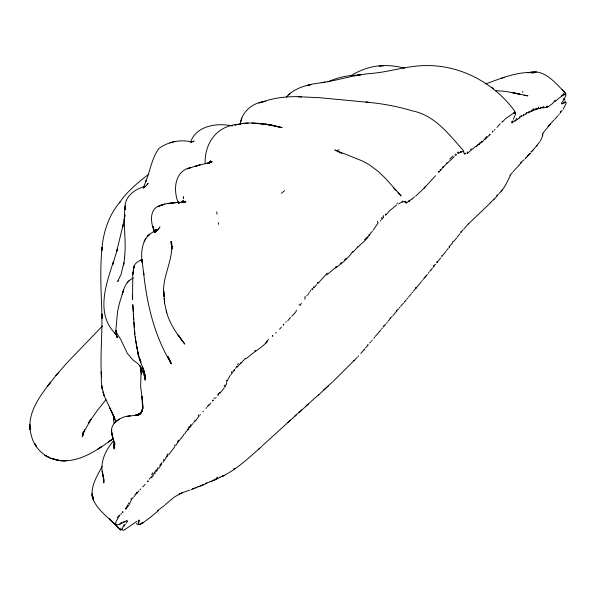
<?xml version="1.0" encoding="UTF-8"?>
<svg xmlns="http://www.w3.org/2000/svg" width="596" height="596" viewBox="0 0 596 596"><rect width="100%" height="100%" fill="white"/><g stroke="black" fill="none" stroke-linecap="round" stroke-linejoin="round"><path stroke-width="0.89" d="M542.785 135.694L540.207 141.282M111.743 429.44C110.722 436.175 115.773 442.403 114.127 449.012L114.559 444.631L114.618 447.857L114.372 443.469L111.921 433.553L112.592 437.494M377.521 222.166L377.529 221.146M132.61 295.735L132.543 299.416L132.774 274.555L133.795 267.865L133.504 269.683C132.945 264.363 137.713 261.204 142.086 259.543L140.917 260.243L142.206 259.349M114.67 442.582L113.754 447.872L114.618 442.53M218.248 395.185L218.278 394.016L219.79 392.354M226.182 384.405L224.856 387.303M515.562 113.918L515.436 112.45L515.533 112.912L514.616 113.344L514.959 112.13M128.587 503.739L128.632 502.964M82.933 433.225L82.725 435.929L83.47 431.415L82.285 436.369L84.707 429.761L83.023 433.463L91.106 419.137L88.245 423.316L97.535 410.242L105.917 399.707M542.434 134.741L542.509 133.876M139.434 520.114L138.801 522.029M103.98 479.735L103.674 482.909L103.629 478.104M299.155 304.988L299.252 304.213M142.742 407.299C142.615 410.823 140.812 414.481 137.244 415.591C140.164 414.585 142.124 411.94 142.533 408.923L141.811 411.411L140.075 414.034M124.043 220.088L124.929 215.484L124.385 217.555M124.557 216.892L124.892 214.523M113.843 417.215L113.471 419.785L114.074 423.19M543.045 106.699L542.852 107.928L543.895 106.639M133.146 272.223L132.774 274.555L133.452 270.301M142.697 407.224C143.1 411.858 139.337 415.136 134.994 415.375L139.807 413.736L141.751 411.821L140.38 413.363L138.525 414.391L141.163 412.432L137.661 415.017L141.304 412.238L139.844 413.937L141.438 411.903L139.151 414.347L140.753 412.961L142.667 408.908L141.632 411.739L140.403 413.244L142.213 410.696C138.369 417.96 128.252 414.22 122.061 417.841C115.43 420.038 109.858 426.602 111.832 433.843L111.795 432.078M174.635 445.666L174.777 444.825M240.24 124.072C241.633 112.637 251.229 103.786 262.367 101.916L258.94 102.922L264.982 101.29M538.62 106.997L538.188 108.867L539.402 108.226M304.854 297.248L305.025 296.331M156.174 471.16L156.942 469.372M405.205 201.284L405.027 202.268L405.913 202.275L405.943 202.864M565.224 93.632L565.336 93.028C555.532 83.231 543.947 67.78 528.004 72.861M155.4 231.174L155.794 229.244L155.124 232.202M122.999 225.43L122.634 227.158L124.244 219.41M536.854 108.733L536.989 108.107L536.609 109.336L537.532 108.859M546.696 106.23L546.45 107.399L547.761 106.088L547.314 107.25L547.88 106.699M540.721 107.749L540.848 107.168L540.55 108.375L541.593 107.66M240.203 124.631L240.568 122.947M296.368 310.099L296.018 311.686L291.816 316.327M231.494 372.537L231.702 371.606M163.572 460.283L163.773 459.397M159.743 465.454L161.807 462.615M194.564 421.126L194.788 420.187M155.779 470.482L152.725 475.176M125.585 509.073L127.678 504.894M157.649 468.404L157.858 467.547M123.178 224.565L116.667 251.452L117.501 248.741L112.733 264.617L113.404 261.868C105.611 285.395 95.204 315.113 116.6 334.877L114.745 332.561L117.472 337.366L116.056 333.73L116.883 337.329L116.108 333.872M114.134 416.954L113.508 419.39L114.022 416.686L114.201 417.722L113.799 416.038M117.345 517.537L117.509 516.918M114.566 444.959L114.745 444.303L114.328 446.59L114.596 444.191L114.506 445.994L114.372 443.469L112.659 437.717M371.077 232.351L369.438 235.398L369.296 234.37C367.471 239.868 361.63 242.833 358.069 247.094L357.846 246.446L358.516 246.453M131.06 498.956L131.262 498.263M317.601 283.249L317.862 282.362L318.033 283.353L327.204 273.087M512.359 122.336L512.553 121.681L512.173 122.94L515.622 119.759M114.842 443.29L114.052 445.927L114.819 443.938M190.482 425.484L190.75 424.583M285.901 322.272L286.162 321.408M311.931 289.626L312.267 288.546L312.319 289.663M440.094 170.3L440.37 169.406L440.496 170.344L441.785 168.921L443.029 166.627L443.119 167.469L446.583 163.617M123.67 289.663L122.322 294.029C124.013 287.637 126.65 280.619 133.37 278.049M385.366 215.044L385.694 214.009L385.843 215.141L389.061 211.237L396.735 204.882M241.872 118.053L240.553 122.269M167.998 454.852L166.962 456.938M123.29 290.878L119.438 303.208L117.583 311.417L115.81 330.497L116.764 333.35L120.466 338.908L127.283 353.242L132.625 359.634L137.885 363.679L139.829 365.847L139.397 365.274L141.408 369.431L140.701 366.987L141.483 374.094L140.522 366.026M155.526 231.635L157.217 230.123L155.28 231.755L156.666 230.749C142.682 234.399 140.321 250.67 142.221 262.814L142.057 260.422L143.845 274.793L143.48 271.478C146.78 303.789 154.252 335.861 171.417 363.843L167.834 356.311L170.829 363.18L169.234 358.658M535.089 109.396L535.305 108.718L534.836 110.066L536.34 109.187M515.466 114.506L513.305 119.26M378.274 222.628L373.327 230.086M188.679 427.853L188.977 426.967M352.75 251.393C348.489 258.075 342.044 263.253 335.682 267.932L336.278 266.494L334.639 268.595M122.478 512.657L122.85 511.569L122.88 512.649M167.588 454.063L165.651 458.473L163.095 462.191M467.398 152.904L467.711 151.995L467.137 153.53L475.452 146.527M308.966 292.979L309.339 291.898M272.29 336.211L272.588 335.347L272.752 336.166M212.429 400.922L212.712 400.117M313.377 287.823L313.742 286.773L313.824 288.01L316.677 284.575M143.182 188.425L146.191 180.432L145.782 181.594C150.237 170.598 151.928 157.843 159.02 148.337C168.467 141.647 180.618 139.188 191.897 141.997L190.862 141.997L192.769 141.766L194.087 140.902L193.842 141.401M178.793 440.884L175.701 445.577M438.589 172.125L438.969 171.059L438.984 172.207L439.483 171.32M119.885 514.929L116.19 521.202L115.691 523.467M123.998 524.689L121.964 529.859M214.031 398.731L214.337 397.875M310.374 291.295L310.762 290.237M383.131 216.668L383.533 215.573M532.966 109.128L532.496 110.372M186.004 431.549L185.006 433.627M135.069 494.918L135.463 493.861M381.596 218.494L381.999 217.406M511.502 122.448L512.322 120.869M533.42 109.329L533.651 108.725M523.333 115.207L523.631 114.432L522.886 116.25M136.521 493.25L136.924 492.192L136.953 493.391L139.039 490.761M255.036 351.26L255.393 350.336L254.827 351.871L262.396 346.35L267.418 341.575M217.816 395.2L218.278 394.016M563.652 94.086L563.92 93.408M224.163 386.394L224.677 385.105M198.252 415.822L198.662 414.816M516.382 119.036L516.702 118.231M561.365 103.481L564.777 97.789L565.887 95.323L565.753 93.907L564.904 94.779M184.224 433.851L183.091 435.989M180.595 438.522L179.485 440.697M528.861 112.145L529.121 111.519L528.577 113.016L531.937 110.238L531.423 111.534L532.019 110.953M120.891 514.281L121.331 513.253M177.593 441.986L178.39 440.116M118.492 516.471L118.902 515.51M464.671 154.178L465.916 153.016M190.586 142.146C196.226 125.51 217.458 122.545 232.44 125.994M542.673 134.145L543.947 131.858L550.339 124.095L548.193 126.553M182.383 436.265L181.333 438.395M127.447 521.083L126.047 523.333M562.847 94.57L563.183 93.877M155.504 231.285L156.301 229.616L155.504 231.278M145.737 238.311L144.061 241.693M209.472 162.969L210.15 161.583L209.3 163.162M527.423 112.495L526.499 113.687L524.167 114.998M132.409 498.822L133.161 497.355M301.353 303.26L300.116 305.621M304.616 299.185L305.368 297.695M131.656 499.038L129.168 504.618L125.942 509.096L125.808 508.15M151.697 474.684L152.65 472.852M157.992 468.896L156.532 471.25M521.366 116.369L521.738 115.661M561.618 95.762L561.991 95.084M154.804 473.827L155.377 472.792M470.78 149.678L471.242 148.821M234.146 370.846L234.735 369.781M231.159 374.571L234.295 369.609M209.844 162.321L210.731 160.764L209.427 162.76M124.214 526.104L125.227 524.338M155.057 232.306L155.779 231.054L154.729 232.395M158.901 468.277L161.71 463.912M224.141 388.026L219.872 393.323M158.812 228.909L157.575 230.198L159.929 226.979L159.437 227.828M102.162 466.452C97.245 475.63 90.972 485.382 92.186 496.23C95.189 508.239 106.55 515.741 114.633 524.294M192.687 423.637L189.789 427.593L189.61 426.662L188.038 430.029L187.792 428.986L186.704 431.355M265.786 343.028L267.209 340.636L268.61 339.482M371.748 232.202L372.47 231.002M147.175 184.73L148.106 183.196L146.489 185.453L143.785 187.628L145.573 186.272C134.562 188.992 123.461 197.008 125.16 209.732L125.346 205.776C122.56 223.336 126.724 241.067 124.422 258.642L124.646 257.45L123.64 265.026L123.834 262.791L121.159 274.123L117.628 281.528L118.723 280.448M306.791 295.907L307.096 295.407M205.963 408.528L206.544 407.575M120.772 528.645L121.159 528.019M510.355 175.596L505.259 185.728L504.052 187.151M195.145 421.305L198.975 416.232M490.165 134.391L489.726 135.098L489.644 134.048M168.757 454.711L174.896 446.583M396.951 203.646L397.353 203.005M563.175 109.217L566.088 103.518L566.2 102.519L565.388 102.639M135.486 495.053L136.052 494.158M230.339 375.189L227.434 380.427L226.51 380.479L226.905 380.844L226.517 383.921M519.22 117.784L520.137 116.339M520.748 116.369L521.224 115.609M199.816 415.442L200.375 414.555M151.563 476.606L149.224 479.206M279.554 329.215L281.357 327.174M477.642 144.821L476.055 146.743M504.015 187.643L499.411 193.365M381.619 219.619L383.75 217.011M202.849 411.978L203.422 411.106M493.056 131.425L492.572 132.178L492.519 131.105M283.994 324.485L283.517 325.215L283.42 324.105M525.925 113.866L526.864 112.435M215.581 398.121L216.132 397.301M415.643 196.121L424.099 188.239L425.47 186.175M148.307 481.114L147.801 481.873L147.741 480.748M212.891 401.004L213.435 400.199M114.767 443.729L113.501 445.599L114.514 444.117M380.352 220.997L380.755 220.416M502.048 122.262L505.803 118.485L514.184 112.741L514.274 112.108L513.908 113.344L514.385 112.875M435.467 175.783L424.099 188.239M307.856 294.796L308.572 293.813M193.499 422.922L194.184 421.983M555.196 100.173L552.611 103.481L548.26 106.706M448.982 247.653L449.63 246.766L448.982 246.833L452.841 242.721M340.525 263.417L341.27 262.411M448.214 248.42L446.508 250.566M207.363 406.874L208.481 404.84L208.6 405.757L210.865 403.075M352.921 252.272L357.555 247.295M496.937 127.388L500.282 123.744M440.764 257.822L437.613 261.748L436.801 261.972L437.613 261.942L436.779 262.806M133.958 496.662L134.644 495.783M245.463 358.189L241.06 363.21L240.769 362.442M432.964 267.53L434.253 265.928L433.501 266.017L435.639 264.222M457.125 237.26L459.754 233.967M102.423 326.049L67.624 362.174L55.875 375.577L47.375 386.409L50.66 382.23C38.934 397.07 25.047 416.09 31.499 436.011C35.276 451.589 50.794 462.362 66.707 460.648L59.652 460.544L50.951 458.287L58.892 460.328L64.659 460.723L59.652 460.544C79.745 462.734 97.103 450.047 112.659 439.11L108.532 441.83L112.659 439.11M533.055 150.14L539.574 142.079M151.347 477.865L153.328 475.414M371.785 340.703L372.291 340.07M512.612 172.505L509.938 175.284M524.234 159.624L520.673 162.574L521.671 162.44L519.183 165.01M140.045 489.763L140.723 488.929M443.282 254.738L445.92 251.423M562.184 110.446L560.374 111.988L561.045 111.981L559.823 113.374M457.974 153.5L458.406 152.971M494.24 130.248L495 129.317M463.77 229.11L468.687 223.463M413.341 291.183L417.915 285.938M142.705 486.91L145.282 484.332M441.651 256.764L442.672 255.528L441.897 255.602L442.664 255.237M424.538 277.825L427.377 274.391M455.016 154.818L455.635 154.073M426.252 275.71L422.996 279.524M113.769 440.615C105.231 450.315 99.025 463.554 103.257 476.614L102.296 471.093L103.92 482.268M428.241 273.244L428.978 272.372M381.559 329.074L382.312 328.173M275.635 333.164L276.328 332.345M421.536 281.409L422.318 280.478M420.88 282.176L418.273 285.439M411.97 292.956L412.685 292.107M456.566 238.087L453.921 241.246L452.275 241.909M287.793 320.708L289.701 318.458M403.522 303.096L400.631 306.255M411.27 293.828L408.573 297.024M386.506 323.181L387.221 322.347M489.249 135.188L485.174 139.367M399.231 308.035L399.931 307.223M364.052 349.763L364.745 348.958M548.856 125.831L550.399 124.05M501.169 191.137L502.309 189.826M543.612 107.839L545.914 107.273M431.035 269.839L432.331 268.349M379.555 331.413L380.866 329.901M554.503 119.498L557.647 116.026M531.967 151.242L533.368 149.648M384.39 325.587L385.783 324.045M522.297 92.231L522.915 91.523M406.39 299.721L404.982 301.196M364.275 349.554L360.766 353.48M542.047 107.988L542.397 107.593M55.875 375.577L58.788 372.321L58.445 372.694M558.407 115.103L559.108 114.313M463.099 229.944L460.917 231.747L461.736 231.665L460.395 233.029M357.995 356.564L358.643 355.842M498.74 193.953L496.602 195.712M286.266 97.051C292.405 90.167 301.36 86.495 310.248 84.684L306.642 85.675L312.848 83.962L325.006 82.218L321.676 82.673C338.252 80.318 354.24 74.791 370.995 73.464C389.605 72.012 407.575 65.538 426.304 65.582C461.155 65.143 494.814 83.455 515.033 111.579M527.631 156.018L530.246 153.209M373.826 338.23L374.72 337.247M235.584 368.432L237.044 366.071L237.163 367.173L240.553 363.359M553.781 120.206L550.525 123.685M367.397 236.858L364.447 239.883M398.508 308.922L396.295 310.71L397.048 310.71L392.92 315.656M493.495 199.854L497.384 195.667M513.104 171.626L519.027 165.316M411.687 198.908L408.811 201.716L409.512 200.189L406.859 202.871M525.769 158.014L530.164 153.328M371.107 341.605L369.691 342.976M407.098 298.864L407.88 298.037M455.642 155.645L456.707 154.52M486.656 136.506L482.849 141.364L481.3 142.697L481.985 141.207L479.139 144.403L479.825 142.906L476.956 146.08M333.365 381.209L357.16 357.488M387.922 321.371L390.678 318.279L389.896 318.249L392.168 316.588M375.212 336.449L379.51 331.622M383.057 327.204L384.331 325.803L383.615 325.818M216.005 478.923L217.689 477.195L215.201 479.705L213.465 480.085M491.022 202.163L493.98 199.146M468.322 223.977L490.806 202.551L490.068 202.476M532.295 111.012L534.24 109.947M344.481 259.908L346.053 258.329M365.452 347.982L368.291 344.883L367.449 344.95M430.99 270.077L429.642 271.411M404.244 302.157L404.96 301.442M412.045 199.206L414.481 196.792M531.207 152.144L531.848 151.511L530.954 151.697M334.088 268.766L326.727 274.942M237.499 364.596L238.527 363.59M209.65 162.574L210.574 161.687L208.794 163.23M127.015 282.75L129.339 280.5M452.967 155.988L449.66 159.102M461.095 152.04L460.514 152.598L461.095 151.362L458.585 153.358M294.364 416.507L301.807 409.936M561.38 96.396L564.546 94.652M288.896 94.533L288.464 94.935L289.932 93.579M536.564 145.983L537.093 145.491M328.485 385.754L318.443 395.051M332.642 381.842L323.419 390.276M554.802 101.7L560.94 96.634M299.103 412.499L308.356 404.125M259.536 448.326C248.994 457.855 238.34 467.577 225.862 474.52M514.922 121.308L517.686 119.126M262.59 445.547L290.468 420.165M318.882 394.589L305.912 406.047M296.517 414.719L287.786 422.691M245.91 358.844L254.231 352.184M258.575 449.354L262.039 446.218M281.521 193.32L284.545 190.593M518.982 118.5L520.181 117.412M525.21 158.462L525.933 157.813M561.41 103.823L561.872 103.704M454.331 156.659L447.067 163.453L446.881 162.641M158.462 510.63L151.794 516.121M165.114 504.752L174.457 496.96L180.454 493.622L179.091 493.928L182.197 493.004M164.556 505.43L157.448 510.735M148.501 174.404C137.788 182.741 126.963 191.472 119.379 202.901L119.975 202.022C108.517 215.499 102.914 233.058 101.834 250.529L102.095 247.31C99.636 270.912 101.335 294.67 102.035 318.316L101.886 314.017C102.326 334.989 100.083 355.931 101.514 376.895L101.246 371.8L101.38 382.125L102.318 389.382L101.67 385.754M114.894 422.363L119.528 419.234M151.518 516.441L144.001 522.066L141.416 523.199L143.137 522.685L142.198 523.221M562.132 103.838L563.548 103.078L564.226 101.946L563.838 103.175L565.574 101.588M124.057 522.089L123.044 522.647M124.519 529.777L123.201 530.343M206.134 483.572L203.936 484.697L202.089 484.913M138.235 520.546L138.831 520.137M398.553 203.914L402.494 201.694L402.598 201.023L402.315 202.215L403.418 201.56L405.213 201.813M203.474 484.757L200.405 486.008M200.919 485.837L197.85 486.664M210.105 162.276L208.719 163.215L211.103 161.97L207.609 163.654L212.109 161.576L206.611 163.58L211.856 162.045L195.756 165.956L187.442 168.906L190.981 167.416C174.688 170.627 172.9 189.744 178.219 202.551M136.916 521.344L124.929 529.531M220.051 477.448L216.795 478.856M213.904 480.257L211.655 481.225M124.251 521.954L124.907 521.545M224.588 475.273L225.43 474.751M463.777 152.129L463.628 151.324L463.546 151.824L462.541 151.518L461.446 152.054M126.59 520.867L123.491 521.872M196.538 487.491L194.274 488.355M457.274 152.68L458.346 152.032M194.214 488.452L194.832 488.087M223.522 475.809L219.514 477.314M119.52 524.227L116.727 524.934L113.322 523.109L114.276 523.772M517.998 119.021L518.483 118.746M138.957 414.719L136.402 415.539L138.957 414.719L138.227 415.129L140.976 412.872L139.613 414.265C143.673 410.935 142.63 405.027 142.481 400.445L142.816 408.916L142.004 396.683L142.31 399.298L140.626 386.536L141.163 368.648M140.202 524.271L138.846 524.681L138.153 524.517L139.375 524.383L138.443 524.189M223.679 475.727L224.401 475.325M140.425 524.242L141.178 523.817M119.729 524.182L120.362 523.839M214.143 480.212L214.806 479.855M351.007 75.588C360.781 69.695 372.008 65.687 383.519 65.716L379.145 65.903C387.743 65.009 396.415 66.067 404.758 68.182M463.859 152.963L464.291 153.142M188.016 490.724L180.826 493.19M416.112 287.726L415.315 288.144L416.172 288.054M217.346 478.655L215.201 479.705M211.491 481.33L212.154 480.987M199.198 486.47L196.002 487.662M337.79 150.348L339.027 149.723M206.283 483.49L206.961 483.147L205.605 483.393L211.342 481.382L210.142 481.449L210.82 481.516M539.715 108.435L540.289 108.211M327.942 81.868C336.621 77.83 346.216 75.543 355.775 75.305L353.614 75.476L360.811 74.932M189.714 490.135L188.619 490.582M127.283 520.852L126.769 520.934M164.757 204.033L157.888 206.752C166.411 202.066 176.647 202.886 186.012 201.865L182.145 202.372M485.815 83.88C501.571 78.195 517.715 71.215 534.843 72.675L531.282 73.025M119.818 524.107L122.217 523.109L120.377 523.206L121.673 523.213M191.048 489.748L194.02 488.541L192.657 488.675L193.544 488.705M504.44 77.264L500.893 78.545L501.296 78.404M464.209 153.641L464.686 153.775M175.097 141.476L169.905 142.906M161.173 205.069L163.714 204.346L159.966 205.568L160.547 205.337C148.374 208.809 150.84 223.18 154.468 232.187L153.165 226.413L154.252 231.874M184.469 201.82L182.018 202.327M236.977 124.504C216.49 126.24 204.756 143.442 205.106 163.013M272.566 125.391L282.005 127.633C266.77 123.752 250.35 120.988 234.839 124.981L240.195 124.124M116.168 524.718L116.593 524.644M140.581 523.75L141.021 523.675M501.825 121.495L502.696 121.353M223.016 475.72L223.85 475.586M137.87 523.958L138.942 523.802L138.563 523.981L138.637 522.32M310.248 84.684L309.019 84.87L311.604 84.483M265.682 101.372L263.089 101.737C275.441 97.431 288.591 96.261 301.591 96.738L298.171 96.716L319.665 97.714L368.715 102.356L366.041 102.139C381.731 103.443 397.271 106.349 412.358 110.878C434.916 115.311 449.116 134.599 463.569 150.743M179.798 202.759L178.144 202.975L179.828 202.811M121.703 522.796L122.18 522.744M359.515 74.954L357.354 75.163L358.464 75.059M248.197 123.029L241.633 123.551M353.629 360.461L354.389 360.394M138.235 522.036L139.173 521.962M233.721 468.806L235.174 468.702M530.596 72.332L536.519 72.019M121.316 529.807L122.411 529.755M222.144 476.092L223.001 476.048M115.05 524.271L116.064 524.219L115.572 523.973M532.802 72.705L533.286 72.69M495.581 90.577L506.198 91.471L527.944 95.852L523.973 95.211M212.534 480.354L212.966 480.361M265.741 124.348L267.582 124.497L266.136 124.326M251.937 122.999L264.818 124.273M260.988 123.841L263.559 124.087M266.293 124.378L272.476 125.294L265.049 124.087L282.005 127.633M406.561 202.819L406.085 202.998L406.241 201.962L406.263 202.424M341.88 153.463L334.855 149.961L361.779 160.719L368.842 164.421L378.49 171.641L385.94 178.86L401.13 195.905L398.091 192.672M491.655 87.232L493.607 88.744M136.395 523.534L137.281 524.301M114.335 523.862L120.66 529.971L111.415 520.822M120.66 529.971L109.336 518.498M563.592 98.735L565.157 100.307M393.315 187.636L396.273 190.727M565.038 92.663L562.17 89.616L564.635 92.253M177.481 334.378L184.82 344.078C176.952 334.147 169.324 323.449 166.254 310.956M181.594 339.854L178.8 335.362M109.925 408.208L109.403 407.18L114.804 418.548L103.987 395.379L101.782 386.417M111.81 412.164L111.072 410.622L115.259 420.485L113.873 416.075M140.939 361.958L140.015 359.775L140.939 362.055M139.315 357.57L140.276 360.14M139.047 356.773L136.514 345.665M137.639 351.841C138.823 361.623 145.715 370.198 145.044 380.226L145.066 376.128L142.526 366.965L144.59 373.744L145.096 377.968L143.837 370.012M166.761 312.989L164.563 303.051L163.811 291.124L163.997 296.45C161.009 277.453 173.995 260.459 171.492 241.566L171.946 248.01L170.985 241.447L171.901 248.018M138.19 354.657L134.666 334.341L132.804 304.601L133.213 311.35M216.631 211.952L217.048 214.202M171.991 248.264L171.29 243.98L171.961 249.009M565.701 93.617L565.79 94.161M135.724 340.45L136.916 348.146M178.636 202.826L178.45 201.53L178.681 203.378M116.049 330.646L116.25 332.248M135.307 336.815L135.62 339.541M134.666 330.832L135.024 334.214M290.118 317.251L290.222 318.264M542.688 135.061L542.643 134.584L542.628 135.307M142.34 400.512L142.474 409.497L142.712 405.727L142.004 396.683M218.419 222.651L218.523 224.32M143.658 372.06L143.524 370.377L143.956 375.681M133.929 322.168L134.309 327.45M103.577 477.269L103.756 479.877M464.813 153.202L464.835 153.574M133.422 313.898L133.742 319.53M134.025 267.76L134.003 266.017L134.025 267.604M92.194 495.574L92.186 496.23L92.283 493.369L92.194 495.574M183.404 197.902L183.382 198.684L183.382 196.68L183.404 197.902M183.196 200.576L181.631 202.26L183.196 200.576M140.991 412.574L138.697 414.533L140.991 412.574M147.681 236.031L147.152 236.493L149.812 234.243L147.681 236.031M98.988 448.341L98.057 448.967L101.476 446.695L98.988 448.341M199.913 164.936L194.855 166.552L199.913 164.936M172.266 202.878L168.191 203.683L177.087 202.461L172.266 202.878M129.965 416.03L127.358 416.418L129.965 416.03M513.305 92.73L512.366 92.544L519.913 94.235L513.305 92.73M49.848 457.892L45.013 455.448L49.848 457.892M34.918 444.02L34.561 443.446L36.609 446.777L34.918 444.02M116.764 333.35L115.81 330.497L116.764 333.35M103.987 395.379L103.138 392.079L103.987 395.379M141.766 369.952L141.461 368.782L142.258 372.232L141.766 369.952M93.445 500.349L92.827 496.446L93.445 500.349M92.611 498.174L92.44 495.656L92.611 498.174M144.746 375.033L144.649 373.826L144.962 377.752L144.746 375.033M164.563 303.051L164.265 298.581L164.563 303.051M29.979 429.612L29.8 424.583L29.979 429.612"/></g></svg>
